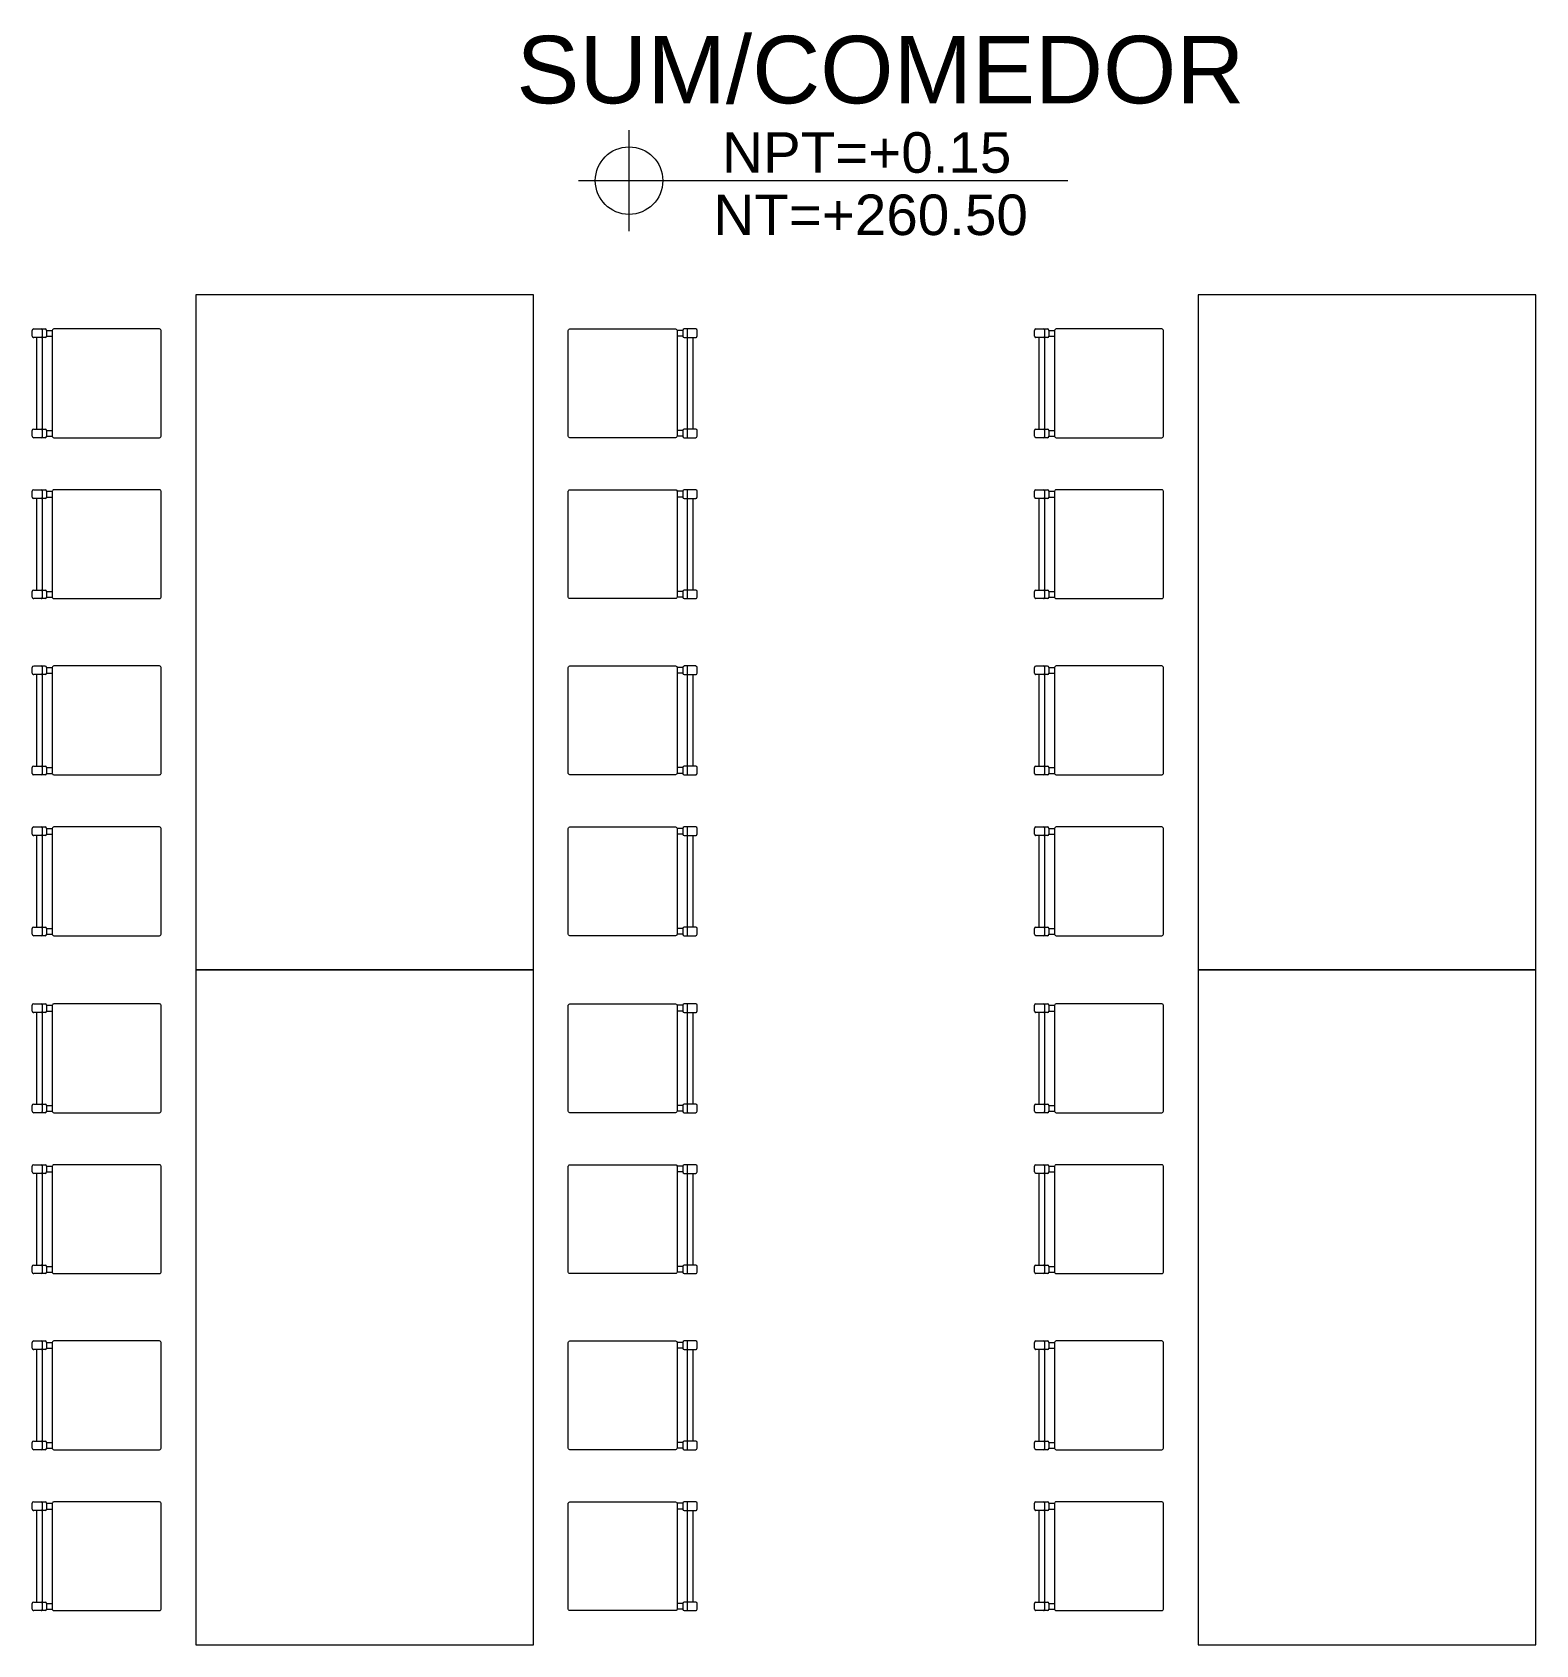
# Model space of a CAD drawing. Header units: metres. Extents: x 349075 to 349285, y 9281902 to 9282050.
# Drawn here: x 349139.961 to 349144.417, y 9281970.736 to 9281975.514 of the extents above; entities that cross this region are included whole.
import ezdxf

# ---------------------------------------------------------------- set-up
doc = ezdxf.new("R2010")
doc.units = ezdxf.units.M
doc.header["$LTSCALE"] = 0.25
doc.layers.add('ARQ-FONDO', color=253, linetype='CONTINUOUS', lineweight=9)
doc.styles.add('Arial_1', font='arial.ttf', dxfattribs={"height": 0.15})

# ---------------------------------------------------------------- blocks, each defined once
blk = doc.blocks.new('feffef')
at = {"layer": 'ARQ-FONDO'}
for p, q in [((-1.911, 5.295), (-1.911, 5.312)), ((-1.9067, 5.3162), (-1.8728, 5.3162)), ((-1.8813, 5.3132), (-1.8813, 5.2937)), ((-1.8686, 5.312), (-1.8516, 5.312)), ((-1.8686, 5.312), (-1.8686, 5.295)), ((0.017, 5.312), (0, 5.312)), ((0.017, 5.312), (0.017, 5.295)), ((0.0551, 5.3162), (0.0212, 5.3162)), ((0.0297, 5.3132), (0.0297, 5.2937)), ((0.0594, 5.295), (0.0594, 5.312)), ((1.0594, 5.295), (1.0594, 5.312)), ((1.0636, 5.3162), (1.0975, 5.3162)), ((1.0891, 5.3132), (1.0891, 5.2937)), ((1.1018, 5.312), (1.1187, 5.312)), ((1.1018, 5.312), (1.1018, 5.295)), ((-1.8778, 5.2908), (-1.9067, 5.2908)), ((-1.8983, 5.2908), (-1.8983, 5.0194)), ((-1.8813, 5.2908), (-1.8813, 5.0194)), ((-1.8728, 5.2908), (-1.8775, 5.2908)), ((-1.8686, 5.295), (-1.8516, 5.295)), ((0.017, 5.295), (0, 5.295)), ((0.0212, 5.2908), (0.0259, 5.2908)), ((0.0262, 5.2908), (0.0551, 5.2908)), ((0.0297, 5.2908), (0.0297, 5.0194)), ((0.0466, 5.2908), (0.0466, 5.0194)), ((1.0926, 5.2908), (1.0636, 5.2908)), ((1.0721, 5.2908), (1.0721, 5.0194)), ((1.0891, 5.2908), (1.0891, 5.0194)), ((1.0975, 5.2908), (1.0928, 5.2908)), ((1.1018, 5.295), (1.1187, 5.295)), ((-1.9067, 5.0194), (-1.8728, 5.0194)), ((0.0551, 5.0194), (0.0212, 5.0194)), ((1.0636, 5.0194), (1.0975, 5.0194)), ((-1.911, 4.9981), (-1.911, 5.0151)), ((-1.8728, 4.9939), (-1.9067, 4.9939)), ((-1.8813, 5.0164), (-1.8813, 4.9969)), ((-1.8686, 5.0151), (-1.8516, 5.0151)), ((-1.8686, 5.0151), (-1.8686, 4.9981)), ((-1.8686, 4.9981), (-1.8516, 4.9981)), ((0.017, 5.0151), (0, 5.0151)), ((0.017, 4.9981), (0, 4.9981)), ((0.017, 5.0151), (0.017, 4.9981)), ((0.0212, 4.9939), (0.0551, 4.9939)), ((0.0297, 5.0164), (0.0297, 4.9969)), ((0.0594, 4.9981), (0.0594, 5.0151)), ((1.0594, 4.9981), (1.0594, 5.0151)), ((1.0975, 4.9939), (1.0636, 4.9939)), ((1.0891, 5.0164), (1.0891, 4.9969)), ((1.1018, 5.0151), (1.1187, 5.0151)), ((1.1018, 5.0151), (1.1018, 4.9981)), ((1.1018, 4.9981), (1.1187, 4.9981)), ((-1.911, 4.8182), (-1.911, 4.8351)), ((-1.9067, 4.8394), (-1.8728, 4.8394)), ((-1.8813, 4.8364), (-1.8813, 4.8169)), ((-1.8686, 4.8351), (-1.8516, 4.8351)), ((-1.8686, 4.8351), (-1.8686, 4.8182)), ((0.017, 4.8351), (0, 4.8351)), ((0.017, 4.8351), (0.017, 4.8182)), ((0.0551, 4.8394), (0.0212, 4.8394)), ((0.0297, 4.8364), (0.0297, 4.8169)), ((0.0594, 4.8182), (0.0594, 4.8351)), ((1.0594, 4.8182), (1.0594, 4.8351)), ((1.0636, 4.8394), (1.0975, 4.8394)), ((1.0891, 4.8364), (1.0891, 4.8169)), ((1.1018, 4.8351), (1.1187, 4.8351)), ((1.1018, 4.8351), (1.1018, 4.8182)), ((-1.8778, 4.8139), (-1.9067, 4.8139)), ((-1.8983, 4.8139), (-1.8983, 4.5425)), ((-1.8813, 4.8139), (-1.8813, 4.5425)), ((-1.8728, 4.8139), (-1.8775, 4.8139)), ((-1.8686, 4.8182), (-1.8516, 4.8182)), ((0.017, 4.8182), (0, 4.8182)), ((0.0212, 4.8139), (0.0259, 4.8139)), ((0.0262, 4.8139), (0.0551, 4.8139)), ((0.0297, 4.8139), (0.0297, 4.5425)), ((0.0466, 4.8139), (0.0466, 4.5425)), ((1.0926, 4.8139), (1.0636, 4.8139)), ((1.0721, 4.8139), (1.0721, 4.5425)), ((1.0891, 4.8139), (1.0891, 4.5425)), ((1.0975, 4.8139), (1.0928, 4.8139)), ((1.1018, 4.8182), (1.1187, 4.8182)), ((-1.9067, 4.5425), (-1.8728, 4.5425)), ((-1.8813, 4.5395), (-1.8813, 4.52)), ((0.0551, 4.5425), (0.0212, 4.5425)), ((0.0297, 4.5395), (0.0297, 4.52)), ((1.0636, 4.5425), (1.0975, 4.5425)), ((1.0891, 4.5395), (1.0891, 4.52)), ((-1.911, 4.5213), (-1.911, 4.5383)), ((-1.8728, 4.5171), (-1.9067, 4.5171)), ((-1.8686, 4.5383), (-1.8516, 4.5383)), ((-1.8686, 4.5383), (-1.8686, 4.5213)), ((-1.8686, 4.5213), (-1.8516, 4.5213)), ((0.017, 4.5383), (0, 4.5383)), ((0.017, 4.5213), (0, 4.5213)), ((0.017, 4.5383), (0.017, 4.5213)), ((0.0212, 4.5171), (0.0551, 4.5171)), ((0.0594, 4.5213), (0.0594, 4.5383)), ((1.0594, 4.5213), (1.0594, 4.5383)), ((1.0975, 4.5171), (1.0636, 4.5171)), ((1.1018, 4.5383), (1.1187, 4.5383)), ((1.1018, 4.5383), (1.1018, 4.5213)), ((1.1018, 4.5213), (1.1187, 4.5213)), ((-1.911, 4.2963), (-1.911, 4.3132)), ((-1.9067, 4.3175), (-1.8728, 4.3175)), ((-1.8813, 4.3145), (-1.8813, 4.295)), ((-1.8686, 4.3132), (-1.8516, 4.3132)), ((-1.8686, 4.3132), (-1.8686, 4.2963)), ((0.017, 4.3132), (0, 4.3132)), ((0.017, 4.3132), (0.017, 4.2963)), ((0.0551, 4.3175), (0.0212, 4.3175)), ((0.0297, 4.3145), (0.0297, 4.295)), ((0.0594, 4.2963), (0.0594, 4.3132)), ((1.0594, 4.2963), (1.0594, 4.3132)), ((1.0636, 4.3175), (1.0975, 4.3175)), ((1.0891, 4.3145), (1.0891, 4.295)), ((1.1018, 4.3132), (1.1187, 4.3132)), ((1.1018, 4.3132), (1.1018, 4.2963)), ((-1.8778, 4.292), (-1.9067, 4.292)), ((-1.8983, 4.292), (-1.8983, 4.0206)), ((-1.8813, 4.292), (-1.8813, 4.0206)), ((-1.8728, 4.292), (-1.8775, 4.292)), ((-1.8686, 4.2963), (-1.8516, 4.2963)), ((0.017, 4.2963), (0, 4.2963)), ((0.0212, 4.292), (0.0259, 4.292)), ((0.0262, 4.292), (0.0551, 4.292)), ((0.0297, 4.292), (0.0297, 4.0206)), ((0.0466, 4.292), (0.0466, 4.0206)), ((1.0926, 4.292), (1.0636, 4.292)), ((1.0721, 4.292), (1.0721, 4.0206)), ((1.0891, 4.292), (1.0891, 4.0206)), ((1.0975, 4.292), (1.0928, 4.292)), ((1.1018, 4.2963), (1.1187, 4.2963)), ((-1.911, 3.9994), (-1.911, 4.0164)), ((-1.9067, 4.0206), (-1.8728, 4.0206)), ((-1.8813, 4.0177), (-1.8813, 3.9982)), ((-1.8686, 4.0164), (-1.8516, 4.0164)), ((-1.8686, 4.0164), (-1.8686, 3.9994)), ((0.017, 4.0164), (0, 4.0164)), ((0.017, 4.0164), (0.017, 3.9994)), ((0.0551, 4.0206), (0.0212, 4.0206)), ((0.0297, 4.0177), (0.0297, 3.9982)), ((0.0594, 3.9994), (0.0594, 4.0164)), ((1.0594, 3.9994), (1.0594, 4.0164)), ((1.0636, 4.0206), (1.0975, 4.0206)), ((1.0891, 4.0177), (1.0891, 3.9982)), ((1.1018, 4.0164), (1.1187, 4.0164)), ((1.1018, 4.0164), (1.1018, 3.9994)), ((-1.8728, 3.9952), (-1.9067, 3.9952)), ((-1.8686, 3.9994), (-1.8516, 3.9994)), ((0.017, 3.9994), (0, 3.9994)), ((0.0212, 3.9952), (0.0551, 3.9952)), ((1.0975, 3.9952), (1.0636, 3.9952)), ((1.1018, 3.9994), (1.1187, 3.9994)), ((-1.911, 3.8194), (-1.911, 3.8364)), ((-1.9067, 3.8406), (-1.8728, 3.8406)), ((-1.8813, 3.8377), (-1.8813, 3.8182)), ((-1.8686, 3.8364), (-1.8516, 3.8364)), ((-1.8686, 3.8364), (-1.8686, 3.8194)), ((0.017, 3.8364), (0, 3.8364)), ((0.017, 3.8364), (0.017, 3.8194)), ((0.0551, 3.8406), (0.0212, 3.8406)), ((0.0297, 3.8377), (0.0297, 3.8182)), ((0.0594, 3.8194), (0.0594, 3.8364)), ((1.0594, 3.8194), (1.0594, 3.8364)), ((1.0636, 3.8406), (1.0975, 3.8406)), ((1.0891, 3.8377), (1.0891, 3.8182)), ((1.1018, 3.8364), (1.1187, 3.8364)), ((1.1018, 3.8364), (1.1018, 3.8194)), ((-1.8778, 3.8152), (-1.9067, 3.8152)), ((-1.8983, 3.8152), (-1.8983, 3.5438)), ((-1.8813, 3.8152), (-1.8813, 3.5438)), ((-1.8728, 3.8152), (-1.8775, 3.8152)), ((-1.8686, 3.8194), (-1.8516, 3.8194)), ((0.017, 3.8194), (0, 3.8194)), ((0.0212, 3.8152), (0.0259, 3.8152)), ((0.0262, 3.8152), (0.0551, 3.8152)), ((0.0297, 3.8152), (0.0297, 3.5438)), ((0.0466, 3.8152), (0.0466, 3.5438)), ((1.0926, 3.8152), (1.0636, 3.8152)), ((1.0721, 3.8152), (1.0721, 3.5438)), ((1.0891, 3.8152), (1.0891, 3.5438)), ((1.0975, 3.8152), (1.0928, 3.8152)), ((1.1018, 3.8194), (1.1187, 3.8194)), ((-1.911, 3.5226), (-1.911, 3.5396)), ((-1.9067, 3.5438), (-1.8728, 3.5438)), ((-1.8813, 3.5408), (-1.8813, 3.5213)), ((-1.8686, 3.5396), (-1.8516, 3.5396)), ((-1.8686, 3.5396), (-1.8686, 3.5226)), ((0.017, 3.5396), (0, 3.5396)), ((0.017, 3.5396), (0.017, 3.5226)), ((0.0551, 3.5438), (0.0212, 3.5438)), ((0.0297, 3.5408), (0.0297, 3.5213)), ((0.0594, 3.5226), (0.0594, 3.5396)), ((1.0594, 3.5226), (1.0594, 3.5396)), ((1.0636, 3.5438), (1.0975, 3.5438)), ((1.0891, 3.5408), (1.0891, 3.5213)), ((1.1018, 3.5396), (1.1187, 3.5396)), ((1.1018, 3.5396), (1.1018, 3.5226)), ((-1.8728, 3.5183), (-1.9067, 3.5183)), ((-1.8686, 3.5226), (-1.8516, 3.5226)), ((0.017, 3.5226), (0, 3.5226)), ((0.0212, 3.5183), (0.0551, 3.5183)), ((1.0975, 3.5183), (1.0636, 3.5183)), ((1.1018, 3.5226), (1.1187, 3.5226)), ((-1.911, 3.295), (-1.911, 3.312)), ((-1.9067, 3.3162), (-1.8728, 3.3162)), ((-1.8813, 3.3132), (-1.8813, 3.2937)), ((-1.8686, 3.312), (-1.8516, 3.312)), ((-1.8686, 3.312), (-1.8686, 3.295)), ((0.017, 3.312), (0, 3.312)), ((0.017, 3.312), (0.017, 3.295)), ((0.0551, 3.3162), (0.0212, 3.3162)), ((0.0297, 3.3132), (0.0297, 3.2937)), ((0.0594, 3.295), (0.0594, 3.312)), ((1.0594, 3.295), (1.0594, 3.312)), ((1.0636, 3.3162), (1.0975, 3.3162)), ((1.0891, 3.3132), (1.0891, 3.2937)), ((1.1018, 3.312), (1.1187, 3.312)), ((1.1018, 3.312), (1.1018, 3.295)), ((-1.8778, 3.2908), (-1.9067, 3.2908)), ((-1.8983, 3.2908), (-1.8983, 3.0194)), ((-1.8813, 3.2908), (-1.8813, 3.0194)), ((-1.8728, 3.2908), (-1.8775, 3.2908)), ((-1.8686, 3.295), (-1.8516, 3.295)), ((0.017, 3.295), (0, 3.295)), ((0.0212, 3.2908), (0.0259, 3.2908)), ((0.0262, 3.2908), (0.0551, 3.2908)), ((0.0297, 3.2908), (0.0297, 3.0194)), ((0.0466, 3.2908), (0.0466, 3.0194)), ((1.0926, 3.2908), (1.0636, 3.2908)), ((1.0721, 3.2908), (1.0721, 3.0194)), ((1.0891, 3.2908), (1.0891, 3.0194)), ((1.0975, 3.2908), (1.0928, 3.2908)), ((1.1018, 3.295), (1.1187, 3.295)), ((-1.911, 2.9981), (-1.911, 3.0151)), ((-1.9067, 3.0194), (-1.8728, 3.0194)), ((-1.8813, 3.0164), (-1.8813, 2.9969)), ((-1.8686, 3.0151), (-1.8516, 3.0151)), ((-1.8686, 3.0151), (-1.8686, 2.9981)), ((0.017, 3.0151), (0, 3.0151)), ((0.017, 3.0151), (0.017, 2.9981)), ((0.0551, 3.0194), (0.0212, 3.0194)), ((0.0297, 3.0164), (0.0297, 2.9969)), ((0.0594, 2.9981), (0.0594, 3.0151)), ((1.0594, 2.9981), (1.0594, 3.0151)), ((1.0636, 3.0194), (1.0975, 3.0194)), ((1.0891, 3.0164), (1.0891, 2.9969)), ((1.1018, 3.0151), (1.1187, 3.0151)), ((1.1018, 3.0151), (1.1018, 2.9981)), ((-1.8728, 2.9939), (-1.9067, 2.9939)), ((-1.8686, 2.9981), (-1.8516, 2.9981)), ((0.017, 2.9981), (0, 2.9981)), ((0.0212, 2.9939), (0.0551, 2.9939)), ((1.0975, 2.9939), (1.0636, 2.9939)), ((1.1018, 2.9981), (1.1187, 2.9981)), ((-1.911, 2.8182), (-1.911, 2.8351)), ((-1.9067, 2.8394), (-1.8728, 2.8394)), ((-1.8813, 2.8364), (-1.8813, 2.8169)), ((-1.8686, 2.8351), (-1.8516, 2.8351)), ((-1.8686, 2.8351), (-1.8686, 2.8182)), ((0.017, 2.8351), (0, 2.8351)), ((0.017, 2.8351), (0.017, 2.8182)), ((0.0551, 2.8394), (0.0212, 2.8394)), ((0.0297, 2.8364), (0.0297, 2.8169)), ((0.0594, 2.8182), (0.0594, 2.8351)), ((1.0594, 2.8182), (1.0594, 2.8351)), ((1.0636, 2.8394), (1.0975, 2.8394)), ((1.0891, 2.8364), (1.0891, 2.8169)), ((1.1018, 2.8351), (1.1187, 2.8351)), ((1.1018, 2.8351), (1.1018, 2.8182)), ((-1.8778, 2.8139), (-1.9067, 2.8139)), ((-1.8983, 2.8139), (-1.8983, 2.5425)), ((-1.8813, 2.8139), (-1.8813, 2.5425)), ((-1.8728, 2.8139), (-1.8775, 2.8139)), ((-1.8686, 2.8182), (-1.8516, 2.8182)), ((0.017, 2.8182), (0, 2.8182)), ((0.0212, 2.8139), (0.0259, 2.8139)), ((0.0262, 2.8139), (0.0551, 2.8139)), ((0.0297, 2.8139), (0.0297, 2.5425)), ((0.0466, 2.8139), (0.0466, 2.5425)), ((1.0926, 2.8139), (1.0636, 2.8139)), ((1.0721, 2.8139), (1.0721, 2.5425)), ((1.0891, 2.8139), (1.0891, 2.5425)), ((1.0975, 2.8139), (1.0928, 2.8139)), ((1.1018, 2.8182), (1.1187, 2.8182)), ((-1.911, 2.5213), (-1.911, 2.5383)), ((-1.9067, 2.5425), (-1.8728, 2.5425)), ((-1.8813, 2.5395), (-1.8813, 2.52)), ((-1.8686, 2.5383), (-1.8516, 2.5383)), ((-1.8686, 2.5383), (-1.8686, 2.5213)), ((0.017, 2.5383), (0, 2.5383)), ((0.017, 2.5383), (0.017, 2.5213)), ((0.0551, 2.5425), (0.0212, 2.5425)), ((0.0297, 2.5395), (0.0297, 2.52)), ((0.0594, 2.5213), (0.0594, 2.5383)), ((1.0594, 2.5213), (1.0594, 2.5383)), ((1.0636, 2.5425), (1.0975, 2.5425)), ((1.0891, 2.5395), (1.0891, 2.52)), ((1.1018, 2.5383), (1.1187, 2.5383)), ((1.1018, 2.5383), (1.1018, 2.5213)), ((-1.8728, 2.5171), (-1.9067, 2.5171)), ((-1.8686, 2.5213), (-1.8516, 2.5213)), ((0.017, 2.5213), (0, 2.5213)), ((0.0212, 2.5171), (0.0551, 2.5171)), ((1.0975, 2.5171), (1.0636, 2.5171)), ((1.1018, 2.5213), (1.1187, 2.5213)), ((-1.911, 2.2963), (-1.911, 2.3132)), ((-1.9067, 2.3175), (-1.8728, 2.3175)), ((-1.8813, 2.3145), (-1.8813, 2.295)), ((-1.8686, 2.3132), (-1.8516, 2.3132)), ((-1.8686, 2.3132), (-1.8686, 2.2963)), ((-1.8686, 2.2963), (-1.8516, 2.2963)), ((0.017, 2.3132), (0, 2.3132)), ((0.017, 2.2963), (0, 2.2963)), ((0.017, 2.3132), (0.017, 2.2963)), ((0.0551, 2.3175), (0.0212, 2.3175)), ((0.0297, 2.3145), (0.0297, 2.295)), ((0.0594, 2.2963), (0.0594, 2.3132)), ((1.0594, 2.2963), (1.0594, 2.3132)), ((1.0636, 2.3175), (1.0975, 2.3175)), ((1.0891, 2.3145), (1.0891, 2.295)), ((1.1018, 2.3132), (1.1187, 2.3132)), ((1.1018, 2.3132), (1.1018, 2.2963)), ((1.1018, 2.2963), (1.1187, 2.2963)), ((-1.8778, 2.292), (-1.9067, 2.292)), ((-1.8983, 2.292), (-1.8983, 2.0206)), ((-1.8813, 2.292), (-1.8813, 2.0206)), ((-1.8728, 2.292), (-1.8775, 2.292)), ((0.0212, 2.292), (0.0259, 2.292)), ((0.0262, 2.292), (0.0551, 2.292)), ((0.0297, 2.292), (0.0297, 2.0206)), ((0.0466, 2.292), (0.0466, 2.0206)), ((1.0926, 2.292), (1.0636, 2.292)), ((1.0721, 2.292), (1.0721, 2.0206)), ((1.0891, 2.292), (1.0891, 2.0206)), ((1.0975, 2.292), (1.0928, 2.292)), ((-1.911, 1.9994), (-1.911, 2.0164)), ((-1.9067, 2.0206), (-1.8728, 2.0206)), ((-1.8813, 2.0177), (-1.8813, 1.9982)), ((-1.8686, 2.0164), (-1.8516, 2.0164)), ((-1.8686, 2.0164), (-1.8686, 1.9994)), ((0.017, 2.0164), (0, 2.0164)), ((0.017, 2.0164), (0.017, 1.9994)), ((0.0551, 2.0206), (0.0212, 2.0206)), ((0.0297, 2.0177), (0.0297, 1.9982)), ((0.0594, 1.9994), (0.0594, 2.0164)), ((1.0594, 1.9994), (1.0594, 2.0164)), ((1.0636, 2.0206), (1.0975, 2.0206)), ((1.0891, 2.0177), (1.0891, 1.9982)), ((1.1018, 2.0164), (1.1187, 2.0164)), ((1.1018, 2.0164), (1.1018, 1.9994)), ((-1.8728, 1.9952), (-1.9067, 1.9952)), ((-1.8686, 1.9994), (-1.8516, 1.9994)), ((0.017, 1.9994), (0, 1.9994)), ((0.0212, 1.9952), (0.0551, 1.9952)), ((1.0975, 1.9952), (1.0636, 1.9952)), ((1.1018, 1.9994), (1.1187, 1.9994)), ((-1.911, 1.8194), (-1.911, 1.8364)), ((-1.9067, 1.8406), (-1.8728, 1.8406)), ((-1.8813, 1.8377), (-1.8813, 1.8182)), ((-1.8686, 1.8364), (-1.8516, 1.8364)), ((-1.8686, 1.8364), (-1.8686, 1.8194)), ((-1.8686, 1.8194), (-1.8516, 1.8194)), ((0.017, 1.8364), (0, 1.8364)), ((0.017, 1.8194), (0, 1.8194)), ((0.017, 1.8364), (0.017, 1.8194)), ((0.0551, 1.8406), (0.0212, 1.8406)), ((0.0297, 1.8377), (0.0297, 1.8182)), ((0.0594, 1.8194), (0.0594, 1.8364)), ((1.0594, 1.8194), (1.0594, 1.8364)), ((1.0636, 1.8406), (1.0975, 1.8406)), ((1.0891, 1.8377), (1.0891, 1.8182)), ((1.1018, 1.8364), (1.1187, 1.8364)), ((1.1018, 1.8364), (1.1018, 1.8194)), ((1.1018, 1.8194), (1.1187, 1.8194)), ((-1.8778, 1.8152), (-1.9067, 1.8152)), ((-1.8983, 1.8152), (-1.8983, 1.5438)), ((-1.8813, 1.8152), (-1.8813, 1.5438)), ((-1.8728, 1.8152), (-1.8775, 1.8152)), ((0.0212, 1.8152), (0.0259, 1.8152)), ((0.0262, 1.8152), (0.0551, 1.8152)), ((0.0297, 1.8152), (0.0297, 1.5438)), ((0.0466, 1.8152), (0.0466, 1.5438)), ((1.0926, 1.8152), (1.0636, 1.8152)), ((1.0721, 1.8152), (1.0721, 1.5438)), ((1.0891, 1.8152), (1.0891, 1.5438)), ((1.0975, 1.8152), (1.0928, 1.8152)), ((-1.911, 1.5226), (-1.911, 1.5396)), ((-1.9067, 1.5438), (-1.8728, 1.5438)), ((-1.8813, 1.5408), (-1.8813, 1.5213)), ((-1.8686, 1.5396), (-1.8516, 1.5396)), ((-1.8686, 1.5396), (-1.8686, 1.5226)), ((0.017, 1.5396), (0, 1.5396)), ((0.017, 1.5396), (0.017, 1.5226)), ((0.0551, 1.5438), (0.0212, 1.5438)), ((0.0297, 1.5408), (0.0297, 1.5213)), ((0.0594, 1.5226), (0.0594, 1.5396)), ((1.0594, 1.5226), (1.0594, 1.5396)), ((1.0636, 1.5438), (1.0975, 1.5438)), ((1.0891, 1.5408), (1.0891, 1.5213)), ((1.1018, 1.5396), (1.1187, 1.5396)), ((1.1018, 1.5396), (1.1018, 1.5226)), ((-1.8728, 1.5183), (-1.9067, 1.5183)), ((-1.8686, 1.5226), (-1.8516, 1.5226)), ((0.017, 1.5226), (0, 1.5226)), ((0.0212, 1.5183), (0.0551, 1.5183)), ((1.0975, 1.5183), (1.0636, 1.5183)), ((1.1018, 1.5226), (1.1187, 1.5226))]:
    blk.add_line(p, q, dxfattribs=at)
for points in [[(-0.4258, 3.4173), (-0.4258, 5.4173), (-1.4258, 5.4173), (-1.4258, 3.4173)], [(2.5445, 3.4173), (2.5445, 5.4173), (1.5445, 5.4173), (1.5445, 3.4173)], [(-0.4258, 1.4173), (-0.4258, 3.4173), (-1.4258, 3.4173), (-1.4258, 1.4173)], [(2.5445, 1.4173), (2.5445, 3.4173), (1.5445, 3.4173), (1.5445, 1.4173)]]:
    blk.add_lwpolyline(points, close=True, dxfattribs=at)
for points in [[(-1.5335, 5.3162), (-1.8474, 5.3162, 0.414214), (-1.8516, 5.312), (-1.8516, 4.9981, 0.414214), (-1.8474, 4.9939), (-1.5335, 4.9939, 0.414214), (-1.5293, 4.9981), (-1.5293, 5.312, 0.414214)], [(-0.3181, 5.3162), (-0.0042, 5.3162, -0.414214), (0, 5.312), (0, 4.9981, -0.414214), (-0.0042, 4.9939), (-0.3181, 4.9939, -0.414214), (-0.3223, 4.9981), (-0.3223, 5.312, -0.414214)], [(1.4368, 5.3162), (1.123, 5.3162, 0.414214), (1.1187, 5.312), (1.1187, 4.9981, 0.414214), (1.123, 4.9939), (1.4368, 4.9939, 0.414214), (1.441, 4.9981), (1.441, 5.312, 0.414214)], [(-1.5335, 4.8394), (-1.8474, 4.8394, 0.414214), (-1.8516, 4.8351), (-1.8516, 4.5213, 0.414214), (-1.8474, 4.5171), (-1.5335, 4.5171, 0.414214), (-1.5293, 4.5213), (-1.5293, 4.8351, 0.414214)], [(-0.3181, 4.8394), (-0.0042, 4.8394, -0.414214), (0, 4.8351), (0, 4.5213, -0.414214), (-0.0042, 4.5171), (-0.3181, 4.5171, -0.414214), (-0.3223, 4.5213), (-0.3223, 4.8351, -0.414214)], [(1.4368, 4.8394), (1.123, 4.8394, 0.414214), (1.1187, 4.8351), (1.1187, 4.5213, 0.414214), (1.123, 4.5171), (1.4368, 4.5171, 0.414214), (1.441, 4.5213), (1.441, 4.8351, 0.414214)], [(-1.5335, 4.3175), (-1.8474, 4.3175, 0.414214), (-1.8516, 4.3132), (-1.8516, 3.9994, 0.414214), (-1.8474, 3.9952), (-1.5335, 3.9952, 0.414214), (-1.5293, 3.9994), (-1.5293, 4.3132, 0.414214)], [(-0.3181, 4.3175), (-0.0042, 4.3175, -0.414214), (0, 4.3132), (0, 3.9994, -0.414214), (-0.0042, 3.9952), (-0.3181, 3.9952, -0.414214), (-0.3223, 3.9994), (-0.3223, 4.3132, -0.414214)], [(1.4368, 4.3175), (1.123, 4.3175, 0.414214), (1.1187, 4.3132), (1.1187, 3.9994, 0.414214), (1.123, 3.9952), (1.4368, 3.9952, 0.414214), (1.441, 3.9994), (1.441, 4.3132, 0.414214)], [(-1.5335, 3.8406), (-1.8474, 3.8406, 0.414214), (-1.8516, 3.8364), (-1.8516, 3.5226, 0.414214), (-1.8474, 3.5183), (-1.5335, 3.5183, 0.414214), (-1.5293, 3.5226), (-1.5293, 3.8364, 0.414214)], [(-0.3181, 3.8406), (-0.0042, 3.8406, -0.414214), (0, 3.8364), (0, 3.5226, -0.414214), (-0.0042, 3.5183), (-0.3181, 3.5183, -0.414214), (-0.3223, 3.5226), (-0.3223, 3.8364, -0.414214)], [(1.4368, 3.8406), (1.123, 3.8406, 0.414214), (1.1187, 3.8364), (1.1187, 3.5226, 0.414214), (1.123, 3.5183), (1.4368, 3.5183, 0.414214), (1.441, 3.5226), (1.441, 3.8364, 0.414214)], [(-1.5335, 3.3162), (-1.8474, 3.3162, 0.414214), (-1.8516, 3.312), (-1.8516, 2.9981, 0.414214), (-1.8474, 2.9939), (-1.5335, 2.9939, 0.414214), (-1.5293, 2.9981), (-1.5293, 3.312, 0.414214)], [(-0.3181, 3.3162), (-0.0042, 3.3162, -0.414214), (0, 3.312), (0, 2.9981, -0.414214), (-0.0042, 2.9939), (-0.3181, 2.9939, -0.414214), (-0.3223, 2.9981), (-0.3223, 3.312, -0.414214)], [(1.4368, 3.3162), (1.123, 3.3162, 0.414214), (1.1187, 3.312), (1.1187, 2.9981, 0.414214), (1.123, 2.9939), (1.4368, 2.9939, 0.414214), (1.441, 2.9981), (1.441, 3.312, 0.414214)], [(-1.5335, 2.8394), (-1.8474, 2.8394, 0.414214), (-1.8516, 2.8351), (-1.8516, 2.5213, 0.414214), (-1.8474, 2.5171), (-1.5335, 2.5171, 0.414214), (-1.5293, 2.5213), (-1.5293, 2.8351, 0.414214)], [(-0.3181, 2.8394), (-0.0042, 2.8394, -0.414214), (0, 2.8351), (0, 2.5213, -0.414214), (-0.0042, 2.5171), (-0.3181, 2.5171, -0.414214), (-0.3223, 2.5213), (-0.3223, 2.8351, -0.414214)], [(1.4368, 2.8394), (1.123, 2.8394, 0.414214), (1.1187, 2.8351), (1.1187, 2.5213, 0.414214), (1.123, 2.5171), (1.4368, 2.5171, 0.414214), (1.441, 2.5213), (1.441, 2.8351, 0.414214)], [(-1.5335, 2.3175), (-1.8474, 2.3175, 0.414214), (-1.8516, 2.3132), (-1.8516, 1.9994, 0.414214), (-1.8474, 1.9952), (-1.5335, 1.9952, 0.414214), (-1.5293, 1.9994), (-1.5293, 2.3132, 0.414214)], [(-0.3181, 2.3175), (-0.0042, 2.3175, -0.414214), (0, 2.3132), (0, 1.9994, -0.414214), (-0.0042, 1.9952), (-0.3181, 1.9952, -0.414214), (-0.3223, 1.9994), (-0.3223, 2.3132, -0.414214)], [(1.4368, 2.3175), (1.123, 2.3175, 0.414214), (1.1187, 2.3132), (1.1187, 1.9994, 0.414214), (1.123, 1.9952), (1.4368, 1.9952, 0.414214), (1.441, 1.9994), (1.441, 2.3132, 0.414214)], [(-1.5335, 1.8406), (-1.8474, 1.8406, 0.414214), (-1.8516, 1.8364), (-1.8516, 1.5226, 0.414214), (-1.8474, 1.5183), (-1.5335, 1.5183, 0.414214), (-1.5293, 1.5226), (-1.5293, 1.8364, 0.414214)], [(-0.3181, 1.8406), (-0.0042, 1.8406, -0.414214), (0, 1.8364), (0, 1.5226, -0.414214), (-0.0042, 1.5183), (-0.3181, 1.5183, -0.414214), (-0.3223, 1.5226), (-0.3223, 1.8364, -0.414214)], [(1.4368, 1.8406), (1.123, 1.8406, 0.414214), (1.1187, 1.8364), (1.1187, 1.5226, 0.414214), (1.123, 1.5183), (1.4368, 1.5183, 0.414214), (1.441, 1.5226), (1.441, 1.8364, 0.414214)]]:
    blk.add_lwpolyline(points, format="xyb", close=True, dxfattribs=at)
for centre, radius, start, end in [((-1.9067, 5.312), 0.00424, 89.9997, 179.9997), ((-1.8843, 5.3132), 0.00297, 359.9997, 89.9997), ((-1.8728, 5.312), 0.00424, 359.9997, 89.9997), ((0.0212, 5.312), 0.00424, 90.0003, 180.0003), ((0.0327, 5.3132), 0.00297, 90.0003, 180.0003), ((0.0551, 5.312), 0.00424, 0.0003, 90.0003), ((1.0636, 5.312), 0.00424, 89.9997, 179.9997), ((1.0861, 5.3132), 0.00297, 359.9997, 89.9997), ((1.0975, 5.312), 0.00424, 359.9997, 89.9997), ((-1.9067, 5.295), 0.00424, 179.9997, 269.9997), ((-1.8843, 5.2937), 0.00297, 269.9997, 359.9997), ((-1.8728, 5.295), 0.00424, 269.9997, 359.9997), ((0.0212, 5.295), 0.00424, 180.0003, 270.0003), ((0.0327, 5.2937), 0.00297, 180.0003, 270.0003), ((0.0551, 5.295), 0.00424, 270.0003, 0.0003), ((1.0636, 5.295), 0.00424, 179.9997, 269.9997), ((1.0861, 5.2937), 0.00297, 269.9997, 359.9997), ((1.0975, 5.295), 0.00424, 269.9997, 359.9997), ((-1.9067, 5.0151), 0.00424, 89.9997, 179.9997), ((-1.8843, 5.0164), 0.00297, 359.9997, 89.9997), ((-1.8728, 5.0151), 0.00424, 359.9997, 89.9997), ((0.0212, 5.0151), 0.00424, 90.0003, 180.0003), ((0.0327, 5.0164), 0.00297, 90.0003, 180.0003), ((0.0551, 5.0151), 0.00424, 0.0003, 90.0003), ((1.0636, 5.0151), 0.00424, 89.9997, 179.9997), ((1.0861, 5.0164), 0.00297, 359.9997, 89.9997), ((1.0975, 5.0151), 0.00424, 359.9997, 89.9997), ((-1.9067, 4.9981), 0.00424, 179.9997, 269.9997), ((-1.8843, 4.9969), 0.00297, 269.9997, 359.9997), ((-1.8728, 4.9981), 0.00424, 269.9997, 359.9997), ((0.0212, 4.9981), 0.00424, 180.0003, 270.0003), ((0.0327, 4.9969), 0.00297, 180.0003, 270.0003), ((0.0551, 4.9981), 0.00424, 270.0003, 0.0003), ((1.0636, 4.9981), 0.00424, 179.9997, 269.9997), ((1.0861, 4.9969), 0.00297, 269.9997, 359.9997), ((1.0975, 4.9981), 0.00424, 269.9997, 359.9997), ((-1.9067, 4.8351), 0.00424, 89.9997, 179.9997), ((-1.8843, 4.8364), 0.00297, 359.9997, 89.9997), ((-1.8728, 4.8351), 0.00424, 359.9997, 89.9997), ((0.0212, 4.8351), 0.00424, 90.0003, 180.0003), ((0.0327, 4.8364), 0.00297, 90.0003, 180.0003), ((0.0551, 4.8351), 0.00424, 0.0003, 90.0003), ((1.0636, 4.8351), 0.00424, 89.9997, 179.9997), ((1.0861, 4.8364), 0.00297, 359.9997, 89.9997), ((1.0975, 4.8351), 0.00424, 359.9997, 89.9997), ((-1.9067, 4.8182), 0.00424, 179.9997, 269.9997), ((-1.8843, 4.8169), 0.00297, 269.9997, 359.9997), ((-1.8728, 4.8182), 0.00424, 269.9997, 359.9997), ((0.0212, 4.8182), 0.00424, 180.0003, 270.0003), ((0.0327, 4.8169), 0.00297, 180.0003, 270.0003), ((0.0551, 4.8182), 0.00424, 270.0003, 0.0003), ((1.0636, 4.8182), 0.00424, 179.9997, 269.9997), ((1.0861, 4.8169), 0.00297, 269.9997, 359.9997), ((1.0975, 4.8182), 0.00424, 269.9997, 359.9997), ((-1.9067, 4.5383), 0.00424, 89.9997, 179.9997), ((-1.8843, 4.5395), 0.00297, 359.9997, 89.9997), ((-1.8728, 4.5383), 0.00424, 359.9997, 89.9997), ((0.0212, 4.5383), 0.00424, 90.0003, 180.0003), ((0.0327, 4.5395), 0.00297, 90.0003, 180.0003), ((0.0551, 4.5383), 0.00424, 0.0003, 90.0003), ((1.0636, 4.5383), 0.00424, 89.9997, 179.9997), ((1.0861, 4.5395), 0.00297, 359.9997, 89.9997), ((1.0975, 4.5383), 0.00424, 359.9997, 89.9997), ((-1.9067, 4.5213), 0.00424, 179.9997, 269.9997), ((-1.8843, 4.52), 0.00297, 269.9997, 359.9997), ((-1.8728, 4.5213), 0.00424, 269.9997, 359.9997), ((0.0212, 4.5213), 0.00424, 180.0003, 270.0003), ((0.0327, 4.52), 0.00297, 180.0003, 270.0003), ((0.0551, 4.5213), 0.00424, 270.0003, 0.0003), ((1.0636, 4.5213), 0.00424, 179.9997, 269.9997), ((1.0861, 4.52), 0.00297, 269.9997, 359.9997), ((1.0975, 4.5213), 0.00424, 269.9997, 359.9997), ((-1.9067, 4.3132), 0.00424, 89.9997, 179.9997), ((-1.8843, 4.3145), 0.00297, 359.9997, 89.9997), ((-1.8728, 4.3132), 0.00424, 359.9997, 89.9997), ((0.0212, 4.3132), 0.00424, 90.0003, 180.0003), ((0.0327, 4.3145), 0.00297, 90.0003, 180.0003), ((0.0551, 4.3132), 0.00424, 0.0003, 90.0003), ((1.0636, 4.3132), 0.00424, 89.9997, 179.9997), ((1.0861, 4.3145), 0.00297, 359.9997, 89.9997), ((1.0975, 4.3132), 0.00424, 359.9997, 89.9997), ((-1.9067, 4.2963), 0.00424, 179.9997, 269.9997), ((-1.8843, 4.295), 0.00297, 269.9997, 359.9997), ((-1.8728, 4.2963), 0.00424, 269.9997, 359.9997), ((0.0212, 4.2963), 0.00424, 180.0003, 270.0003), ((0.0327, 4.295), 0.00297, 180.0003, 270.0003), ((0.0551, 4.2963), 0.00424, 270.0003, 0.0003), ((1.0636, 4.2963), 0.00424, 179.9997, 269.9997), ((1.0861, 4.295), 0.00297, 269.9997, 359.9997), ((1.0975, 4.2963), 0.00424, 269.9997, 359.9997), ((-1.9067, 4.0164), 0.00424, 89.9997, 179.9997), ((-1.8843, 4.0177), 0.00297, 359.9997, 89.9997), ((-1.8728, 4.0164), 0.00424, 359.9997, 89.9997), ((0.0212, 4.0164), 0.00424, 90.0003, 180.0003), ((0.0327, 4.0177), 0.00297, 90.0003, 180.0003), ((0.0551, 4.0164), 0.00424, 0.0003, 90.0003), ((1.0636, 4.0164), 0.00424, 89.9997, 179.9997), ((1.0861, 4.0177), 0.00297, 359.9997, 89.9997), ((1.0975, 4.0164), 0.00424, 359.9997, 89.9997), ((-1.9067, 3.9994), 0.00424, 179.9997, 269.9997), ((-1.8843, 3.9982), 0.00297, 269.9997, 359.9997), ((-1.8728, 3.9994), 0.00424, 269.9997, 359.9997), ((0.0212, 3.9994), 0.00424, 180.0003, 270.0003), ((0.0327, 3.9982), 0.00297, 180.0003, 270.0003), ((0.0551, 3.9994), 0.00424, 270.0003, 0.0003), ((1.0636, 3.9994), 0.00424, 179.9997, 269.9997), ((1.0861, 3.9982), 0.00297, 269.9997, 359.9997), ((1.0975, 3.9994), 0.00424, 269.9997, 359.9997), ((-1.9067, 3.8364), 0.00424, 89.9997, 179.9997), ((-1.8843, 3.8377), 0.00297, 359.9997, 89.9997), ((-1.8728, 3.8364), 0.00424, 359.9997, 89.9997), ((0.0212, 3.8364), 0.00424, 90.0003, 180.0003), ((0.0327, 3.8377), 0.00297, 90.0003, 180.0003), ((0.0551, 3.8364), 0.00424, 0.0003, 90.0003), ((1.0636, 3.8364), 0.00424, 89.9997, 179.9997), ((1.0861, 3.8377), 0.00297, 359.9997, 89.9997), ((1.0975, 3.8364), 0.00424, 359.9997, 89.9997), ((-1.9067, 3.8194), 0.00424, 179.9997, 269.9997), ((-1.8843, 3.8182), 0.00297, 269.9997, 359.9997), ((-1.8728, 3.8194), 0.00424, 269.9997, 359.9997), ((0.0212, 3.8194), 0.00424, 180.0003, 270.0003), ((0.0327, 3.8182), 0.00297, 180.0003, 270.0003), ((0.0551, 3.8194), 0.00424, 270.0003, 0.0003), ((1.0636, 3.8194), 0.00424, 179.9997, 269.9997), ((1.0861, 3.8182), 0.00297, 269.9997, 359.9997), ((1.0975, 3.8194), 0.00424, 269.9997, 359.9997), ((-1.9067, 3.5396), 0.00424, 89.9997, 179.9997), ((-1.8843, 3.5408), 0.00297, 359.9997, 89.9997), ((-1.8728, 3.5396), 0.00424, 359.9997, 89.9997), ((0.0212, 3.5396), 0.00424, 90.0003, 180.0003), ((0.0327, 3.5408), 0.00297, 90.0003, 180.0003), ((0.0551, 3.5396), 0.00424, 0.0003, 90.0003), ((1.0636, 3.5396), 0.00424, 89.9997, 179.9997), ((1.0861, 3.5408), 0.00297, 359.9997, 89.9997), ((1.0975, 3.5396), 0.00424, 359.9997, 89.9997), ((-1.9067, 3.5226), 0.00424, 179.9997, 269.9997), ((-1.8843, 3.5213), 0.00297, 269.9997, 359.9997), ((-1.8728, 3.5226), 0.00424, 269.9997, 359.9997), ((0.0212, 3.5226), 0.00424, 180.0003, 270.0003), ((0.0327, 3.5213), 0.00297, 180.0003, 270.0003), ((0.0551, 3.5226), 0.00424, 270.0003, 0.0003), ((1.0636, 3.5226), 0.00424, 179.9997, 269.9997), ((1.0861, 3.5213), 0.00297, 269.9997, 359.9997), ((1.0975, 3.5226), 0.00424, 269.9997, 359.9997), ((-1.9067, 3.312), 0.00424, 89.9997, 179.9997), ((-1.8843, 3.3132), 0.00297, 359.9997, 89.9997), ((-1.8728, 3.312), 0.00424, 359.9997, 89.9997), ((0.0212, 3.312), 0.00424, 90.0003, 180.0003), ((0.0327, 3.3132), 0.00297, 90.0003, 180.0003), ((0.0551, 3.312), 0.00424, 0.0003, 90.0003), ((1.0636, 3.312), 0.00424, 89.9997, 179.9997), ((1.0861, 3.3132), 0.00297, 359.9997, 89.9997), ((1.0975, 3.312), 0.00424, 359.9997, 89.9997), ((-1.9067, 3.295), 0.00424, 179.9997, 269.9997), ((-1.8843, 3.2937), 0.00297, 269.9997, 359.9997), ((-1.8728, 3.295), 0.00424, 269.9997, 359.9997), ((0.0212, 3.295), 0.00424, 180.0003, 270.0003), ((0.0327, 3.2937), 0.00297, 180.0003, 270.0003), ((0.0551, 3.295), 0.00424, 270.0003, 0.0003), ((1.0636, 3.295), 0.00424, 179.9997, 269.9997), ((1.0861, 3.2937), 0.00297, 269.9997, 359.9997), ((1.0975, 3.295), 0.00424, 269.9997, 359.9997), ((-1.9067, 3.0151), 0.00424, 89.9997, 179.9997), ((-1.8843, 3.0164), 0.00297, 359.9997, 89.9997), ((-1.8728, 3.0151), 0.00424, 359.9997, 89.9997), ((0.0212, 3.0151), 0.00424, 90.0003, 180.0003), ((0.0327, 3.0164), 0.00297, 90.0003, 180.0003), ((0.0551, 3.0151), 0.00424, 0.0003, 90.0003), ((1.0636, 3.0151), 0.00424, 89.9997, 179.9997), ((1.0861, 3.0164), 0.00297, 359.9997, 89.9997), ((1.0975, 3.0151), 0.00424, 359.9997, 89.9997), ((-1.9067, 2.9981), 0.00424, 179.9997, 269.9997), ((-1.8843, 2.9969), 0.00297, 269.9997, 359.9997), ((-1.8728, 2.9981), 0.00424, 269.9997, 359.9997), ((0.0212, 2.9981), 0.00424, 180.0003, 270.0003), ((0.0327, 2.9969), 0.00297, 180.0003, 270.0003), ((0.0551, 2.9981), 0.00424, 270.0003, 0.0003), ((1.0636, 2.9981), 0.00424, 179.9997, 269.9997), ((1.0861, 2.9969), 0.00297, 269.9997, 359.9997), ((1.0975, 2.9981), 0.00424, 269.9997, 359.9997), ((-1.9067, 2.8351), 0.00424, 89.9997, 179.9997), ((-1.8843, 2.8364), 0.00297, 359.9997, 89.9997), ((-1.8728, 2.8351), 0.00424, 359.9997, 89.9997), ((0.0212, 2.8351), 0.00424, 90.0003, 180.0003), ((0.0327, 2.8364), 0.00297, 90.0003, 180.0003), ((0.0551, 2.8351), 0.00424, 0.0003, 90.0003), ((1.0636, 2.8351), 0.00424, 89.9997, 179.9997), ((1.0861, 2.8364), 0.00297, 359.9997, 89.9997), ((1.0975, 2.8351), 0.00424, 359.9997, 89.9997), ((-1.9067, 2.8182), 0.00424, 179.9997, 269.9997), ((-1.8843, 2.8169), 0.00297, 269.9997, 359.9997), ((-1.8728, 2.8182), 0.00424, 269.9997, 359.9997), ((0.0212, 2.8182), 0.00424, 180.0003, 270.0003), ((0.0327, 2.8169), 0.00297, 180.0003, 270.0003), ((0.0551, 2.8182), 0.00424, 270.0003, 0.0003), ((1.0636, 2.8182), 0.00424, 179.9997, 269.9997), ((1.0861, 2.8169), 0.00297, 269.9997, 359.9997), ((1.0975, 2.8182), 0.00424, 269.9997, 359.9997), ((-1.9067, 2.5383), 0.00424, 89.9997, 179.9997), ((-1.8843, 2.5395), 0.00297, 359.9997, 89.9997), ((-1.8728, 2.5383), 0.00424, 359.9997, 89.9997), ((0.0212, 2.5383), 0.00424, 90.0003, 180.0003), ((0.0327, 2.5395), 0.00297, 90.0003, 180.0003), ((0.0551, 2.5383), 0.00424, 0.0003, 90.0003), ((1.0636, 2.5383), 0.00424, 89.9997, 179.9997), ((1.0861, 2.5395), 0.00297, 359.9997, 89.9997), ((1.0975, 2.5383), 0.00424, 359.9997, 89.9997), ((-1.9067, 2.5213), 0.00424, 179.9997, 269.9997), ((-1.8843, 2.52), 0.00297, 269.9997, 359.9997), ((-1.8728, 2.5213), 0.00424, 269.9997, 359.9997), ((0.0212, 2.5213), 0.00424, 180.0003, 270.0003), ((0.0327, 2.52), 0.00297, 180.0003, 270.0003), ((0.0551, 2.5213), 0.00424, 270.0003, 0.0003), ((1.0636, 2.5213), 0.00424, 179.9997, 269.9997), ((1.0861, 2.52), 0.00297, 269.9997, 359.9997), ((1.0975, 2.5213), 0.00424, 269.9997, 359.9997), ((-1.9067, 2.3132), 0.00424, 89.9997, 179.9997), ((-1.9067, 2.2963), 0.00424, 179.9997, 269.9997), ((-1.8843, 2.3145), 0.00297, 359.9997, 89.9997), ((-1.8843, 2.295), 0.00297, 269.9997, 359.9997), ((-1.8728, 2.3132), 0.00424, 359.9997, 89.9997), ((-1.8728, 2.2963), 0.00424, 269.9997, 359.9997), ((0.0212, 2.3132), 0.00424, 90.0003, 180.0003), ((0.0212, 2.2963), 0.00424, 180.0003, 270.0003), ((0.0327, 2.3145), 0.00297, 90.0003, 180.0003), ((0.0327, 2.295), 0.00297, 180.0003, 270.0003), ((0.0551, 2.3132), 0.00424, 0.0003, 90.0003), ((0.0551, 2.2963), 0.00424, 270.0003, 0.0003), ((1.0636, 2.3132), 0.00424, 89.9997, 179.9997), ((1.0636, 2.2963), 0.00424, 179.9997, 269.9997), ((1.0861, 2.3145), 0.00297, 359.9997, 89.9997), ((1.0861, 2.295), 0.00297, 269.9997, 359.9997), ((1.0975, 2.3132), 0.00424, 359.9997, 89.9997), ((1.0975, 2.2963), 0.00424, 269.9997, 359.9997), ((-1.9067, 2.0164), 0.00424, 89.9997, 179.9997), ((-1.8843, 2.0177), 0.00297, 359.9997, 89.9997), ((-1.8728, 2.0164), 0.00424, 359.9997, 89.9997), ((0.0212, 2.0164), 0.00424, 90.0003, 180.0003), ((0.0327, 2.0177), 0.00297, 90.0003, 180.0003), ((0.0551, 2.0164), 0.00424, 0.0003, 90.0003), ((1.0636, 2.0164), 0.00424, 89.9997, 179.9997), ((1.0861, 2.0177), 0.00297, 359.9997, 89.9997), ((1.0975, 2.0164), 0.00424, 359.9997, 89.9997), ((-1.9067, 1.9994), 0.00424, 179.9997, 269.9997), ((-1.8843, 1.9982), 0.00297, 269.9997, 359.9997), ((-1.8728, 1.9994), 0.00424, 269.9997, 359.9997), ((0.0212, 1.9994), 0.00424, 180.0003, 270.0003), ((0.0327, 1.9982), 0.00297, 180.0003, 270.0003), ((0.0551, 1.9994), 0.00424, 270.0003, 0.0003), ((1.0636, 1.9994), 0.00424, 179.9997, 269.9997), ((1.0861, 1.9982), 0.00297, 269.9997, 359.9997), ((1.0975, 1.9994), 0.00424, 269.9997, 359.9997), ((-1.9067, 1.8364), 0.00424, 89.9997, 179.9997), ((-1.9067, 1.8194), 0.00424, 179.9997, 269.9997), ((-1.8843, 1.8377), 0.00297, 359.9997, 89.9997), ((-1.8843, 1.8182), 0.00297, 269.9997, 359.9997), ((-1.8728, 1.8364), 0.00424, 359.9997, 89.9997), ((-1.8728, 1.8194), 0.00424, 269.9997, 359.9997), ((0.0212, 1.8364), 0.00424, 90.0003, 180.0003), ((0.0212, 1.8194), 0.00424, 180.0003, 270.0003), ((0.0327, 1.8377), 0.00297, 90.0003, 180.0003), ((0.0327, 1.8182), 0.00297, 180.0003, 270.0003), ((0.0551, 1.8364), 0.00424, 0.0003, 90.0003), ((0.0551, 1.8194), 0.00424, 270.0003, 0.0003), ((1.0636, 1.8364), 0.00424, 89.9997, 179.9997), ((1.0636, 1.8194), 0.00424, 179.9997, 269.9997), ((1.0861, 1.8377), 0.00297, 359.9997, 89.9997), ((1.0861, 1.8182), 0.00297, 269.9997, 359.9997), ((1.0975, 1.8364), 0.00424, 359.9997, 89.9997), ((1.0975, 1.8194), 0.00424, 269.9997, 359.9997), ((-1.9067, 1.5396), 0.00424, 89.9997, 179.9997), ((-1.8843, 1.5408), 0.00297, 359.9997, 89.9997), ((-1.8728, 1.5396), 0.00424, 359.9997, 89.9997), ((0.0212, 1.5396), 0.00424, 90.0003, 180.0003), ((0.0327, 1.5408), 0.00297, 90.0003, 180.0003), ((0.0551, 1.5396), 0.00424, 0.0003, 90.0003), ((1.0636, 1.5396), 0.00424, 89.9997, 179.9997), ((1.0861, 1.5408), 0.00297, 359.9997, 89.9997), ((1.0975, 1.5396), 0.00424, 359.9997, 89.9997), ((-1.9067, 1.5226), 0.00424, 179.9997, 269.9997), ((-1.8843, 1.5213), 0.00297, 269.9997, 359.9997), ((-1.8728, 1.5226), 0.00424, 269.9997, 359.9997), ((0.0212, 1.5226), 0.00424, 180.0003, 270.0003), ((0.0327, 1.5213), 0.00297, 180.0003, 270.0003), ((0.0551, 1.5226), 0.00424, 270.0003, 0.0003), ((1.0636, 1.5226), 0.00424, 179.9997, 269.9997), ((1.0861, 1.5213), 0.00297, 269.9997, 359.9997), ((1.0975, 1.5226), 0.00424, 269.9997, 359.9997)]:
    blk.add_arc(centre, radius, start, end, dxfattribs=at)
blk = doc.blocks.new('Cotas de elevación - M_Cota de elevación - Destino rellenado-517392-Nivel 1')
at = {"layer": 'ARQ-FONDO'}
for p, q in [((0, -0.0015), (0, 0.0015)), ((-0.0015, 0), (0.013, 0))]:
    blk.add_line(p, q, dxfattribs=at)
blk.add_circle((0, 0), 0.001, dxfattribs=at)
blk = doc.blocks.new('bloque sum pg')
at = {"layer": 'ARQ-FONDO', "lineweight": 60}
blk.add_blockref('feffef', (-9.2375, -19.3853, -20.5486), dxfattribs=at)
at = {"layer": 'ARQ-FONDO', "xscale": 99.99999999999991, "yscale": 99.99999999999991, "zscale": 99.99999999999991}
blk.add_blockref('Cotas de elevación - M_Cota de elevación - Destino rellenado-517392-Nivel 1', (-9.3798, -13.6297, -20.5486), dxfattribs=at)
at = {"layer": 'ARQ-FONDO', "insert": (-9.8098, -13.2006, -20.5486), "char_height": 0.2, "width": 2.349898, "attachment_point": 1, "style": 'Arial_1'}
blk.add_mtext('\\pxqc;SUM/COMEDOR', dxfattribs=at)
at = {"layer": 'ARQ-FONDO', "char_height": 0.12, "width": 0.902142, "attachment_point": 1, "line_spacing_factor": 0.941778, "style": 'Arial_1'}
for s, insert in [('NPT=+0.15', (-9.1041, -13.4863, -20.5486)), ('NT=+260.50', (-9.1299, -13.6709, -20.5486))]:
    blk.add_mtext(s, dxfattribs=dict(at, insert=insert))

msp = doc.modelspace()

# ---------------------------------------------------------------- block references
at = {"layer": 'ARQ-FONDO', "lineweight": 5}
msp.add_blockref('bloque sum pg', (349151.1097, 9281988.7037, 705.4664), dxfattribs=at)

doc.saveas('drawing.dxf')
